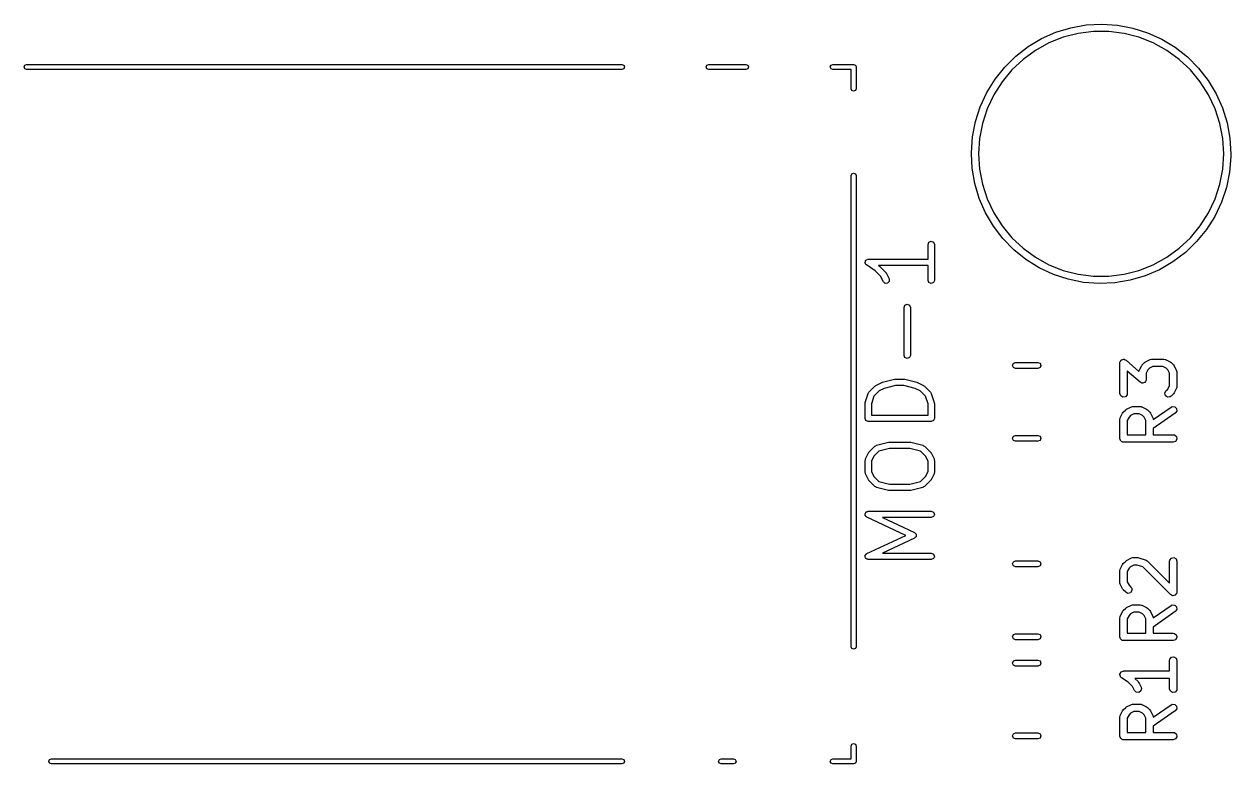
# Model space of a CAD drawing. Extents: x 79.4 to 120.6, y -134.6 to -65.4.
# Drawn here: x 96.29 to 120.61, y -80.3 to -65.39 of the extents above; entities that cross this region are included whole.
import ezdxf

# ---------------------------------------------------------------- set-up
doc = ezdxf.new("R2010")
doc.units = 0
doc.layers.add('BLACK', color=7, linetype='CONTINUOUS')

msp = doc.modelspace()

# ---------------------------------------------------------------- linework, layer by layer
at = {"layer": 'BLACK', "linetype": 'CONTINUOUS'}
for p, q in [((117.39, -65.4573), (117.699, -65.4023)), ((117.699, -65.4023), (118.014, -65.385)), ((118.014, -65.385), (118.328, -65.4056)), ((118.328, -65.4056), (118.637, -65.4638)), ((116.53, -65.8372), (116.801, -65.6763)), ((116.801, -65.6763), (117.088, -65.549)), ((117.237, -65.651), (116.948, -65.7652)), ((117.088, -65.549), (117.39, -65.4573)), ((117.537, -65.5739), (117.237, -65.651)), ((117.845, -65.535), (117.537, -65.5739)), ((118.155, -65.535), (117.845, -65.535)), ((118.463, -65.5739), (118.155, -65.535)), ((118.763, -65.651), (118.463, -65.5739)), ((118.637, -65.4638), (118.937, -65.5587)), ((119.052, -65.7652), (118.763, -65.651)), ((118.937, -65.5587), (119.224, -65.689)), ((116.281, -66.0294), (116.53, -65.8372)), ((116.677, -65.9146), (116.426, -66.0969)), ((116.948, -65.7652), (116.677, -65.9146)), ((119.323, -65.9146), (119.052, -65.7652)), ((119.224, -65.689), (119.492, -65.8527)), ((119.574, -66.0969), (119.323, -65.9146)), ((119.492, -65.8527), (119.74, -66.0475)), ((116.057, -66.2502), (116.281, -66.0294)), ((116.426, -66.0969), (116.2, -66.3093)), ((119.8, -66.3093), (119.574, -66.0969)), ((119.74, -66.0475), (119.962, -66.2707)), ((96.2904, -66.2475), (96.305, -66.2121)), ((96.305, -66.2828), (96.2904, -66.2475)), ((96.305, -66.2121), (96.3404, -66.1975)), ((96.3404, -66.2975), (96.305, -66.2828)), ((96.3404, -66.1975), (108.34, -66.1975)), ((108.34, -66.2975), (96.3404, -66.2975)), ((108.34, -66.1975), (108.376, -66.2121)), ((108.376, -66.2828), (108.34, -66.2975)), ((108.376, -66.2121), (108.39, -66.2475)), ((108.39, -66.2475), (108.376, -66.2828)), ((110.04, -66.2475), (110.055, -66.2121)), ((110.055, -66.2828), (110.04, -66.2475)), ((110.055, -66.2121), (110.09, -66.1975)), ((110.09, -66.2975), (110.055, -66.2828)), ((110.09, -66.1975), (110.84, -66.1975)), ((110.84, -66.2975), (110.09, -66.2975)), ((110.84, -66.1975), (110.876, -66.2121)), ((110.876, -66.2828), (110.84, -66.2975)), ((110.876, -66.2121), (110.89, -66.2475)), ((110.89, -66.2475), (110.876, -66.2828)), ((112.54, -66.2475), (112.555, -66.2121)), ((112.555, -66.2828), (112.54, -66.2475)), ((112.555, -66.2121), (112.59, -66.1975)), ((112.59, -66.2975), (112.555, -66.2828)), ((112.59, -66.1975), (113.01, -66.1975)), ((112.96, -66.2975), (112.59, -66.2975)), ((112.96, -66.6875), (112.96, -66.2975)), ((113.01, -66.1975), (113.046, -66.2121)), ((113.046, -66.2121), (113.06, -66.2475)), ((113.06, -66.2475), (113.06, -66.6875)), ((115.861, -66.4964), (116.057, -66.2502)), ((116.2, -66.3093), (116.002, -66.5482)), ((119.998, -66.5482), (119.8, -66.3093)), ((119.962, -66.2707), (120.155, -66.5188)), ((115.695, -66.7643), (115.861, -66.4964)), ((116.002, -66.5482), (115.836, -66.8101)), ((120.164, -66.8101), (119.998, -66.5482)), ((120.155, -66.5188), (120.317, -66.7885)), ((112.975, -66.7228), (112.96, -66.6875)), ((113.01, -66.7375), (112.975, -66.7228)), ((113.046, -66.7228), (113.01, -66.7375)), ((113.06, -66.6875), (113.046, -66.7228)), ((115.564, -67.0501), (115.695, -66.7643)), ((115.836, -66.8101), (115.704, -67.0908)), ((120.296, -67.0908), (120.164, -66.8101)), ((120.317, -66.7885), (120.446, -67.0757)), ((115.467, -67.3497), (115.564, -67.0501)), ((115.704, -67.0908), (115.608, -67.3858)), ((120.392, -67.3858), (120.296, -67.0908)), ((120.446, -67.0757), (120.54, -67.3762)), ((115.407, -67.6587), (115.467, -67.3497)), ((120.54, -67.3762), (120.596, -67.6858)), ((115.608, -67.3858), (115.55, -67.6904)), ((120.45, -67.6904), (120.392, -67.3858)), ((115.385, -67.9726), (115.407, -67.6587)), ((115.55, -67.6904), (115.53, -68)), ((120.47, -68), (120.45, -67.6904)), ((120.596, -67.6858), (120.615, -68)), ((115.387, -68), (115.385, -67.9726)), ((115.401, -68.287), (115.387, -68)), ((115.53, -68), (115.55, -68.3096)), ((120.45, -68.3096), (120.47, -68)), ((120.614, -68.0548), (120.589, -68.3685)), ((120.615, -68), (120.614, -68.0548)), ((115.454, -68.5971), (115.401, -68.287)), ((115.55, -68.3096), (115.608, -68.6142)), ((120.392, -68.6142), (120.45, -68.3096)), ((112.96, -68.4375), (112.975, -68.4021)), ((112.96, -77.9375), (112.96, -68.4375)), ((112.975, -68.4021), (113.01, -68.3875)), ((113.01, -68.3875), (113.046, -68.4021)), ((113.046, -68.4021), (113.06, -68.4375)), ((113.06, -68.4375), (113.06, -77.9375)), ((120.589, -68.3685), (120.526, -68.6768)), ((115.544, -68.8987), (115.454, -68.5971)), ((115.608, -68.6142), (115.704, -68.9092)), ((120.296, -68.9092), (120.392, -68.6142)), ((120.526, -68.6768), (120.426, -68.9754)), ((115.67, -69.1872), (115.544, -68.8987)), ((115.704, -68.9092), (115.836, -69.1899)), ((120.164, -69.1899), (120.296, -68.9092)), ((120.426, -68.9754), (120.292, -69.2598)), ((115.83, -69.4585), (115.67, -69.1872)), ((115.836, -69.1899), (116.002, -69.4518)), ((119.998, -69.4518), (120.164, -69.1899)), ((120.292, -69.2598), (120.124, -69.526)), ((116.02, -69.7087), (115.83, -69.4585)), ((116.002, -69.4518), (116.2, -69.6907)), ((119.8, -69.6907), (119.998, -69.4518)), ((120.124, -69.526), (119.925, -69.77)), ((114.511, -69.825), (114.53, -69.7801)), ((114.53, -69.7801), (114.575, -69.7615)), ((114.575, -69.7615), (114.619, -69.7801)), ((114.619, -69.7801), (114.638, -69.825)), ((116.24, -69.9341), (116.02, -69.7087)), ((116.2, -69.6907), (116.426, -69.9031)), ((119.574, -69.9031), (119.8, -69.6907)), ((119.925, -69.77), (119.698, -69.9885)), ((114.511, -70.1244), (114.511, -69.825)), ((114.638, -69.825), (114.638, -70.5507)), ((116.485, -70.1316), (116.24, -69.9341)), ((116.426, -69.9031), (116.677, -70.0854)), ((119.323, -70.0854), (119.574, -69.9031)), ((119.698, -69.9885), (119.447, -70.1781)), ((113.241, -70.1879), (113.248, -70.1708)), ((113.244, -70.1939), (113.241, -70.1879)), ((113.242, -70.2003), (113.244, -70.1939)), ((113.253, -70.2157), (113.242, -70.2003)), ((113.248, -70.1708), (113.252, -70.1526)), ((113.252, -70.1526), (113.257, -70.149)), ((113.26, -70.2328), (113.253, -70.2157)), ((113.257, -70.149), (113.26, -70.143)), ((113.26, -70.143), (113.277, -70.1359)), ((113.266, -70.2353), (113.26, -70.2328)), ((113.269, -70.2407), (113.266, -70.2353)), ((113.445, -70.3582), (113.269, -70.2407)), ((113.277, -70.1359), (113.292, -70.1256)), ((113.292, -70.1256), (113.298, -70.1269)), ((113.298, -70.1269), (113.305, -70.1244)), ((113.305, -70.1244), (114.511, -70.1244)), ((114.511, -70.2514), (113.514, -70.2514)), ((113.514, -70.2514), (113.521, -70.256)), ((113.521, -70.256), (113.525, -70.2614)), ((113.525, -70.2614), (113.531, -70.2639)), ((113.531, -70.2639), (113.652, -70.3849)), ((114.511, -70.5507), (114.511, -70.2514)), ((116.752, -70.2981), (116.485, -70.1316)), ((116.677, -70.0854), (116.948, -70.2348)), ((116.948, -70.2348), (117.237, -70.349)), ((118.763, -70.349), (119.052, -70.2348)), ((119.052, -70.2348), (119.323, -70.0854)), ((119.447, -70.1781), (119.175, -70.3362)), ((113.555, -70.4674), (113.445, -70.3582)), ((113.611, -70.5791), (113.555, -70.4674)), ((113.652, -70.3849), (113.656, -70.3945)), ((113.656, -70.3945), (113.664, -70.4014)), ((113.664, -70.4014), (113.724, -70.5223)), ((113.724, -70.5223), (113.728, -70.5708)), ((117.037, -70.4314), (116.752, -70.2981)), ((117.336, -70.5294), (117.037, -70.4314)), ((117.237, -70.349), (117.537, -70.4261)), ((117.645, -70.5908), (117.336, -70.5294)), ((117.537, -70.4261), (117.845, -70.465)), ((117.845, -70.465), (118.155, -70.465)), ((118.155, -70.465), (118.463, -70.4261)), ((118.463, -70.4261), (118.763, -70.349)), ((118.886, -70.4604), (118.584, -70.549)), ((119.175, -70.3362), (118.886, -70.4604)), ((113.647, -70.611), (113.611, -70.5791)), ((113.696, -70.6075), (113.647, -70.611)), ((113.728, -70.5708), (113.696, -70.6075)), ((114.53, -70.5956), (114.511, -70.5507)), ((114.575, -70.6142), (114.53, -70.5956)), ((114.619, -70.5956), (114.575, -70.6142)), ((114.638, -70.5507), (114.619, -70.5956)), ((117.959, -70.6147), (117.645, -70.5908)), ((118.273, -70.6007), (117.959, -70.6147)), ((118.584, -70.549), (118.273, -70.6007)), ((114.027, -71.095), (114.046, -71.0501)), ((114.027, -72.0626), (114.027, -71.095)), ((114.046, -71.0501), (114.091, -71.0315)), ((114.091, -71.0315), (114.136, -71.0501)), ((114.136, -71.0501), (114.154, -71.095)), ((114.154, -71.095), (114.154, -72.0626)), ((114.046, -72.1075), (114.027, -72.0626)), ((114.091, -72.1261), (114.046, -72.1075)), ((114.136, -72.1075), (114.091, -72.1261)), ((114.154, -72.0626), (114.136, -72.1075)), ((116.213, -72.265), (116.231, -72.2226)), ((116.231, -72.2226), (116.273, -72.205)), ((116.273, -72.205), (116.727, -72.205)), ((116.727, -72.205), (116.769, -72.2226)), ((116.769, -72.2226), (116.787, -72.265)), ((118.377, -72.2143), (118.379, -72.2032)), ((118.377, -72.8333), (118.377, -72.2143)), ((118.379, -72.1997), (118.38, -72.1971)), ((118.379, -72.2032), (118.379, -72.1997)), ((118.38, -72.1971), (118.382, -72.1886)), ((118.382, -72.1886), (118.395, -72.1731)), ((118.395, -72.1731), (118.405, -72.1558)), ((118.405, -72.1558), (118.411, -72.1539)), ((118.411, -72.1539), (118.415, -72.1493)), ((118.415, -72.1493), (118.435, -72.1458)), ((118.435, -72.1458), (118.454, -72.1393)), ((118.454, -72.1393), (118.46, -72.1415)), ((118.46, -72.1415), (118.465, -72.1404)), ((118.465, -72.1404), (118.483, -72.1505)), ((118.483, -72.1505), (118.502, -72.1578)), ((118.502, -72.1578), (118.762, -72.3853)), ((118.828, -72.2565), (118.876, -72.2089)), ((118.876, -72.2089), (118.894, -72.196)), ((118.894, -72.196), (118.895, -72.1948)), ((118.895, -72.1948), (118.99, -72.1472)), ((118.99, -72.1472), (119.015, -72.1398)), ((119.015, -72.1398), (119.02, -72.1408)), ((119.02, -72.1408), (119.024, -72.1393)), ((119.024, -72.1393), (119.262, -72.1393)), ((119.262, -72.1393), (119.288, -72.1438)), ((119.288, -72.1438), (119.291, -72.1467)), ((119.291, -72.1467), (119.295, -72.1472)), ((119.295, -72.1472), (119.391, -72.1948)), ((119.391, -72.1948), (119.409, -72.2082)), ((119.409, -72.2082), (119.41, -72.2089)), ((119.41, -72.2089), (119.458, -72.2565)), ((116.231, -72.3074), (116.213, -72.265)), ((116.273, -72.325), (116.231, -72.3074)), ((116.727, -72.325), (116.273, -72.325)), ((116.769, -72.3074), (116.727, -72.325)), ((116.787, -72.265), (116.769, -72.3074)), ((118.784, -72.6041), (118.527, -72.3796)), ((118.527, -72.3796), (118.527, -72.8333)), ((118.762, -72.3853), (118.763, -72.3791)), ((118.763, -72.3791), (118.766, -72.3757)), ((118.766, -72.3712), (118.814, -72.276)), ((118.766, -72.3757), (118.766, -72.3712)), ((118.814, -72.276), (118.827, -72.258)), ((118.827, -72.258), (118.828, -72.2565)), ((118.943, -72.3539), (118.908, -72.4225)), ((118.908, -72.4225), (118.908, -72.5476)), ((118.973, -72.3235), (118.943, -72.3539)), ((119.042, -72.2893), (118.973, -72.3235)), ((119.244, -72.2893), (119.042, -72.2893)), ((119.313, -72.3235), (119.244, -72.2893)), ((119.343, -72.3539), (119.313, -72.3235)), ((119.377, -72.4225), (119.343, -72.3539)), ((119.377, -72.6728), (119.377, -72.4225)), ((119.458, -72.2565), (119.471, -72.2749)), ((119.471, -72.2749), (119.472, -72.276)), ((119.472, -72.276), (119.519, -72.3712)), ((119.519, -72.3712), (119.527, -72.3962)), ((119.527, -72.3962), (119.526, -72.4005)), ((119.526, -72.4005), (119.527, -72.4048)), ((119.527, -72.4048), (119.527, -72.6905)), ((113.32, -72.8039), (113.441, -72.683)), ((113.441, -72.683), (113.451, -72.679)), ((113.451, -72.679), (113.458, -72.6711)), ((113.458, -72.6711), (113.579, -72.6106)), ((113.629, -72.7273), (113.524, -72.78)), ((113.579, -72.6106), (113.586, -72.6101)), ((113.586, -72.6101), (113.592, -72.6058)), ((113.592, -72.6058), (113.833, -72.5453)), ((113.857, -72.6704), (113.629, -72.7273)), ((113.833, -72.5453), (113.841, -72.5465)), ((113.841, -72.5465), (113.849, -72.5434)), ((113.849, -72.5434), (114.03, -72.5434)), ((114.022, -72.6704), (113.857, -72.6704)), ((114.25, -72.7273), (114.022, -72.6704)), ((114.03, -72.5434), (114.038, -72.5465)), ((114.038, -72.5465), (114.046, -72.5453)), ((114.046, -72.5453), (114.288, -72.6058)), ((114.355, -72.78), (114.25, -72.7273)), ((114.288, -72.6058), (114.293, -72.6101)), ((114.293, -72.6101), (114.301, -72.6106)), ((114.301, -72.6106), (114.421, -72.6711)), ((114.421, -72.6711), (114.428, -72.679)), ((114.428, -72.679), (114.438, -72.683)), ((114.438, -72.683), (114.559, -72.8039)), ((118.803, -72.6114), (118.784, -72.6041)), ((118.82, -72.6215), (118.803, -72.6114)), ((118.826, -72.6204), (118.82, -72.6215)), ((118.832, -72.6226), (118.826, -72.6204)), ((118.851, -72.6161), (118.832, -72.6226)), ((118.871, -72.6126), (118.851, -72.6161)), ((118.875, -72.608), (118.871, -72.6126)), ((118.88, -72.6061), (118.875, -72.608)), ((118.891, -72.5888), (118.88, -72.6061)), ((118.904, -72.5733), (118.891, -72.5888)), ((118.905, -72.5648), (118.904, -72.5733)), ((118.907, -72.5622), (118.905, -72.5648)), ((118.908, -72.5476), (118.906, -72.5587)), ((118.906, -72.5587), (118.907, -72.5622)), ((119.343, -72.7413), (119.377, -72.6728)), ((119.519, -72.724), (119.472, -72.8193)), ((119.52, -72.7196), (119.519, -72.724)), ((119.523, -72.7161), (119.52, -72.7196)), ((119.527, -72.6905), (119.523, -72.7161)), ((113.244, -73.0102), (113.305, -72.8287)), ((113.305, -72.8287), (113.314, -72.8176)), ((113.314, -72.8176), (113.32, -72.8039)), ((113.421, -72.8831), (113.368, -73.0405)), ((113.524, -72.78), (113.421, -72.8831)), ((114.459, -72.8831), (114.355, -72.78)), ((114.511, -73.0405), (114.459, -72.8831)), ((114.559, -72.8039), (114.565, -72.8176)), ((114.565, -72.8176), (114.574, -72.8287)), ((114.574, -72.8287), (114.635, -73.0102)), ((118.395, -72.8815), (118.377, -72.8333)), ((118.439, -72.9072), (118.395, -72.8815)), ((118.49, -72.8983), (118.439, -72.9072)), ((118.523, -72.859), (118.49, -72.8983)), ((118.527, -72.8333), (118.523, -72.859)), ((119.282, -72.8268), (119.304, -72.7803)), ((119.296, -72.8764), (119.282, -72.8268)), ((119.338, -72.9058), (119.296, -72.8764)), ((119.304, -72.7803), (119.343, -72.7413)), ((119.389, -72.9013), (119.338, -72.9058)), ((119.41, -72.8864), (119.389, -72.9013)), ((119.458, -72.8387), (119.41, -72.8864)), ((119.472, -72.8193), (119.458, -72.8373)), ((119.458, -72.8373), (119.458, -72.8387)), ((113.241, -73.0302), (113.245, -73.0206)), ((113.241, -73.3326), (113.241, -73.0302)), ((113.245, -73.0206), (113.244, -73.0102)), ((113.368, -73.0405), (113.368, -73.2691)), ((114.511, -73.2691), (114.511, -73.0405)), ((114.635, -73.0102), (114.634, -73.0206)), ((114.634, -73.0206), (114.638, -73.0302)), ((114.638, -73.0302), (114.638, -73.3326)), ((118.433, -73.2284), (118.446, -73.2104)), ((118.446, -73.2104), (118.447, -73.2089)), ((118.447, -73.2089), (118.495, -73.1613)), ((118.495, -73.1613), (118.513, -73.1484)), ((118.513, -73.1484), (118.514, -73.1472)), ((118.514, -73.1472), (118.609, -73.0996)), ((118.609, -73.0996), (118.634, -73.0922)), ((118.634, -73.0922), (118.639, -73.0932)), ((118.639, -73.0932), (118.643, -73.0917)), ((118.643, -73.0917), (118.786, -73.0917)), ((118.786, -73.0917), (118.811, -73.0962)), ((118.811, -73.0962), (118.815, -73.0991)), ((118.815, -73.0991), (118.819, -73.0996)), ((118.819, -73.0996), (118.914, -73.1472)), ((118.914, -73.1472), (118.933, -73.1606)), ((118.933, -73.1606), (118.934, -73.1613)), ((118.934, -73.1613), (118.982, -73.2089)), ((118.982, -73.2089), (118.994, -73.2272)), ((119.051, -73.3562), (119.409, -73.1052)), ((119.409, -73.1052), (119.433, -73.0942)), ((119.433, -73.0942), (119.484, -73.0987)), ((119.484, -73.0987), (119.52, -73.135)), ((119.525, -73.1861), (119.495, -73.2281)), ((119.52, -73.135), (119.525, -73.1861)), ((113.26, -73.3775), (113.241, -73.3326)), ((113.305, -73.3961), (113.26, -73.3775)), ((114.575, -73.3961), (113.305, -73.3961)), ((113.368, -73.2691), (114.511, -73.2691)), ((114.619, -73.3775), (114.575, -73.3961)), ((114.638, -73.3326), (114.619, -73.3775)), ((118.377, -73.3571), (118.382, -73.3315)), ((118.377, -73.7381), (118.377, -73.3571)), ((118.382, -73.3315), (118.385, -73.3281)), ((118.385, -73.3236), (118.433, -73.2284)), ((118.385, -73.3281), (118.385, -73.3236)), ((118.562, -73.3063), (118.527, -73.3748)), ((118.527, -73.3748), (118.527, -73.6631)), ((118.592, -73.2759), (118.562, -73.3063)), ((118.661, -73.2417), (118.592, -73.2759)), ((118.768, -73.2417), (118.661, -73.2417)), ((118.837, -73.2759), (118.768, -73.2417)), ((118.867, -73.3063), (118.837, -73.2759)), ((118.901, -73.3748), (118.867, -73.3063)), ((118.901, -73.6631), (118.901, -73.3748)), ((118.994, -73.2272), (118.996, -73.2284)), ((118.996, -73.2284), (119.043, -73.3236)), ((119.043, -73.3236), (119.051, -73.3486)), ((119.051, -73.3486), (119.05, -73.3529)), ((119.05, -73.3529), (119.051, -73.3562)), ((119.495, -73.2281), (119.051, -73.539)), ((116.213, -73.735), (116.231, -73.6926)), ((116.231, -73.6926), (116.273, -73.675)), ((116.273, -73.675), (116.727, -73.675)), ((116.727, -73.675), (116.769, -73.6926)), ((116.769, -73.6926), (116.787, -73.735)), ((118.527, -73.6631), (118.901, -73.6631)), ((119.051, -73.539), (119.051, -73.6631)), ((119.051, -73.6631), (119.452, -73.6631)), ((119.452, -73.6631), (119.478, -73.6676)), ((119.478, -73.6676), (119.517, -73.7006)), ((119.517, -73.7006), (119.526, -73.7511)), ((113.32, -74.0134), (113.441, -73.8925)), ((113.441, -73.8925), (113.457, -73.8859)), ((113.457, -73.8859), (113.471, -73.8758)), ((113.471, -73.8758), (113.712, -73.8153)), ((113.736, -73.9404), (113.518, -73.9947)), ((113.712, -73.8153), (113.72, -73.8165)), ((113.72, -73.8165), (113.728, -73.8134)), ((113.728, -73.8134), (114.151, -73.8134)), ((114.143, -73.9404), (113.736, -73.9404)), ((114.361, -73.9947), (114.143, -73.9404)), ((114.151, -73.8134), (114.159, -73.8165)), ((114.159, -73.8165), (114.167, -73.8153)), ((114.167, -73.8153), (114.408, -73.8758)), ((114.408, -73.8758), (114.422, -73.8859)), ((114.422, -73.8859), (114.438, -73.8925)), ((114.438, -73.8925), (114.559, -74.0134)), ((116.231, -73.7774), (116.213, -73.735)), ((116.273, -73.795), (116.231, -73.7774)), ((116.727, -73.795), (116.273, -73.795)), ((116.769, -73.7774), (116.727, -73.795)), ((116.787, -73.735), (116.769, -73.7774)), ((118.384, -73.7564), (118.377, -73.7381)), ((118.387, -73.7756), (118.384, -73.7564)), ((118.393, -73.7799), (118.387, -73.7756)), ((118.395, -73.7863), (118.393, -73.7799)), ((118.412, -73.796), (118.395, -73.7863)), ((118.427, -73.8086), (118.412, -73.796)), ((118.436, -73.8103), (118.427, -73.8086)), ((118.439, -73.812), (118.436, -73.8103)), ((118.443, -73.8114), (118.439, -73.812)), ((118.452, -73.8131), (118.443, -73.8114)), ((119.452, -73.8131), (118.452, -73.8131)), ((119.501, -73.7955), (119.452, -73.8131)), ((119.526, -73.7511), (119.501, -73.7955)), ((113.241, -74.1793), (113.247, -74.1656)), ((113.241, -74.4212), (113.241, -74.1793)), ((113.247, -74.1656), (113.248, -74.1509)), ((113.248, -74.1509), (113.308, -74.0299)), ((113.308, -74.0299), (113.316, -74.0231)), ((113.316, -74.0231), (113.32, -74.0134)), ((113.417, -74.0959), (113.368, -74.1943)), ((113.518, -73.9947), (113.417, -74.0959)), ((114.462, -74.0959), (114.361, -73.9947)), ((114.511, -74.1943), (114.462, -74.0959)), ((114.559, -74.0134), (114.563, -74.0231)), ((114.563, -74.0231), (114.571, -74.0299)), ((114.571, -74.0299), (114.631, -74.1509)), ((114.631, -74.1509), (114.632, -74.1656)), ((114.632, -74.1656), (114.638, -74.1793)), ((114.638, -74.1793), (114.638, -74.4212)), ((113.247, -74.4348), (113.241, -74.4212)), ((113.368, -74.1943), (113.368, -74.4062)), ((113.368, -74.4062), (113.417, -74.5045)), ((114.462, -74.5045), (114.511, -74.4062)), ((114.511, -74.4062), (114.511, -74.1943)), ((114.638, -74.4212), (114.632, -74.4348)), ((113.248, -74.4496), (113.247, -74.4348)), ((113.308, -74.5705), (113.248, -74.4496)), ((113.316, -74.5774), (113.308, -74.5705)), ((113.32, -74.587), (113.316, -74.5774)), ((113.441, -74.708), (113.32, -74.587)), ((113.417, -74.5045), (113.518, -74.6058)), ((113.518, -74.6058), (113.736, -74.6601)), ((113.736, -74.6601), (114.143, -74.6601)), ((114.143, -74.6601), (114.361, -74.6058)), ((114.361, -74.6058), (114.462, -74.5045)), ((114.559, -74.587), (114.438, -74.708)), ((114.563, -74.5774), (114.559, -74.587)), ((114.571, -74.5705), (114.563, -74.5774)), ((114.631, -74.4496), (114.571, -74.5705)), ((114.632, -74.4348), (114.631, -74.4496)), ((113.457, -74.7145), (113.441, -74.708)), ((113.471, -74.7247), (113.457, -74.7145)), ((113.712, -74.7852), (113.471, -74.7247)), ((113.72, -74.784), (113.712, -74.7852)), ((113.728, -74.7871), (113.72, -74.784)), ((114.151, -74.7871), (113.728, -74.7871)), ((114.159, -74.784), (114.151, -74.7871)), ((114.167, -74.7852), (114.159, -74.784)), ((114.408, -74.7247), (114.167, -74.7852)), ((114.422, -74.7145), (114.408, -74.7247)), ((114.438, -74.708), (114.422, -74.7145)), ((113.241, -75.2679), (113.246, -75.255)), ((113.245, -75.2783), (113.241, -75.2679)), ((113.245, -75.2896), (113.245, -75.2783)), ((113.254, -75.2999), (113.245, -75.2896)), ((113.246, -75.255), (113.247, -75.241)), ((113.247, -75.241), (113.255, -75.2334)), ((113.26, -75.3128), (113.254, -75.2999)), ((113.255, -75.2334), (113.26, -75.223)), ((113.26, -75.223), (113.273, -75.2176)), ((113.27, -75.3171), (113.26, -75.3128)), ((113.278, -75.3254), (113.27, -75.3171)), ((113.273, -75.2176), (113.283, -75.2082)), ((114.062, -75.6912), (113.278, -75.3254)), ((113.283, -75.2082), (113.294, -75.2087)), ((113.294, -75.2087), (113.305, -75.2044)), ((113.305, -75.2044), (114.575, -75.2044)), ((114.575, -75.3314), (113.591, -75.3314)), ((113.591, -75.3314), (114.239, -75.6336)), ((114.575, -75.2044), (114.619, -75.223)), ((114.619, -75.3128), (114.575, -75.3314)), ((114.619, -75.223), (114.638, -75.2679)), ((114.638, -75.2679), (114.619, -75.3128)), ((114.239, -75.6336), (114.253, -75.6497)), ((113.278, -76.057), (114.062, -75.6912)), ((114.239, -75.7487), (113.591, -76.051)), ((114.253, -75.7327), (114.239, -75.7487)), ((114.253, -75.6497), (114.269, -75.6643)), ((114.269, -75.718), (114.253, -75.7327)), ((114.269, -75.6643), (114.269, -75.6673)), ((114.269, -75.6673), (114.271, -75.6695)), ((114.271, -75.7129), (114.269, -75.7151)), ((114.269, -75.7151), (114.269, -75.718)), ((114.271, -75.6695), (114.27, -75.6912)), ((114.27, -75.6912), (114.271, -75.7129)), ((113.241, -76.1145), (113.245, -76.1041)), ((113.246, -76.1274), (113.241, -76.1145)), ((113.245, -76.0928), (113.254, -76.0825)), ((113.245, -76.1041), (113.245, -76.0928)), ((113.247, -76.1414), (113.246, -76.1274)), ((113.254, -76.0825), (113.26, -76.0696)), ((113.26, -76.0696), (113.27, -76.0653)), ((113.27, -76.0653), (113.278, -76.057)), ((113.591, -76.051), (114.575, -76.051)), ((114.575, -76.051), (114.619, -76.0696)), ((114.619, -76.0696), (114.638, -76.1145)), ((114.638, -76.1145), (114.619, -76.1594)), ((113.255, -76.149), (113.247, -76.1414)), ((113.26, -76.1594), (113.255, -76.149)), ((113.273, -76.1648), (113.26, -76.1594)), ((113.283, -76.1742), (113.273, -76.1648)), ((113.294, -76.1737), (113.283, -76.1742)), ((113.305, -76.178), (113.294, -76.1737)), ((114.575, -76.178), (113.305, -76.178)), ((114.619, -76.1594), (114.575, -76.178)), ((116.213, -76.265), (116.231, -76.2226)), ((116.231, -76.3074), (116.213, -76.265)), ((116.231, -76.2226), (116.273, -76.205)), ((116.273, -76.325), (116.231, -76.3074)), ((116.273, -76.205), (116.727, -76.205)), ((116.727, -76.325), (116.273, -76.325)), ((116.727, -76.205), (116.769, -76.2226)), ((116.769, -76.3074), (116.727, -76.325)), ((116.769, -76.2226), (116.787, -76.265)), ((116.787, -76.265), (116.769, -76.3074)), ((118.377, -76.4048), (118.382, -76.3791)), ((118.382, -76.3791), (118.385, -76.3757)), ((118.385, -76.3712), (118.433, -76.276)), ((118.385, -76.3757), (118.385, -76.3712)), ((118.433, -76.276), (118.446, -76.258)), ((118.446, -76.258), (118.447, -76.2565)), ((118.447, -76.2565), (118.495, -76.2089)), ((118.495, -76.2089), (118.513, -76.196)), ((118.513, -76.196), (118.514, -76.1948)), ((118.514, -76.1948), (118.609, -76.1472)), ((118.562, -76.3539), (118.527, -76.4225)), ((118.592, -76.3235), (118.562, -76.3539)), ((118.661, -76.2893), (118.592, -76.3235)), ((118.609, -76.1472), (118.634, -76.1398)), ((118.634, -76.1398), (118.639, -76.1408)), ((118.639, -76.1408), (118.643, -76.1393)), ((118.643, -76.1393), (118.738, -76.1393)), ((118.726, -76.2893), (118.661, -76.2893)), ((118.84, -76.3275), (118.726, -76.2893)), ((118.738, -76.1393), (118.76, -76.1432)), ((118.76, -76.1432), (118.762, -76.1431)), ((118.762, -76.1431), (118.905, -76.1908)), ((119.399, -76.8864), (118.84, -76.3275)), ((118.905, -76.1908), (118.928, -76.2032)), ((118.928, -76.2032), (118.93, -76.207)), ((118.93, -76.207), (118.934, -76.2089)), ((118.934, -76.2089), (119.377, -76.6523)), ((119.377, -76.2143), (119.382, -76.1886)), ((119.377, -76.6523), (119.377, -76.2143)), ((119.382, -76.1886), (119.415, -76.1493)), ((119.415, -76.1493), (119.465, -76.1404)), ((119.465, -76.1404), (119.51, -76.1661)), ((119.51, -76.1661), (119.527, -76.2143)), ((119.527, -76.2143), (119.527, -76.8333)), ((118.377, -76.6429), (118.377, -76.4048)), ((118.527, -76.4225), (118.527, -76.6252)), ((118.379, -76.6471), (118.377, -76.6429)), ((118.378, -76.6514), (118.379, -76.6471)), ((118.385, -76.6764), (118.378, -76.6514)), ((118.433, -76.7716), (118.385, -76.6764)), ((118.434, -76.7728), (118.433, -76.7716)), ((118.447, -76.7911), (118.434, -76.7728)), ((118.495, -76.8387), (118.447, -76.7911)), ((118.541, -76.8604), (118.495, -76.8387)), ((118.527, -76.6252), (118.562, -76.6937)), ((118.591, -76.8472), (118.541, -76.8604)), ((118.562, -76.6937), (118.601, -76.7327)), ((118.62, -76.8051), (118.591, -76.8472)), ((118.601, -76.7327), (118.616, -76.754)), ((118.616, -76.754), (118.62, -76.8051)), ((119.523, -76.859), (119.508, -76.8763)), ((119.524, -76.8544), (119.523, -76.859)), ((119.525, -76.8527), (119.524, -76.8544)), ((119.527, -76.8333), (119.525, -76.8495)), ((119.525, -76.8495), (119.525, -76.8527)), ((118.514, -77.1472), (118.609, -77.0996)), ((118.609, -77.0996), (118.634, -77.0922)), ((118.634, -77.0922), (118.639, -77.0932)), ((118.639, -77.0932), (118.643, -77.0917)), ((118.643, -77.0917), (118.786, -77.0917)), ((118.786, -77.0917), (118.811, -77.0962)), ((118.811, -77.0962), (118.815, -77.0991)), ((118.815, -77.0991), (118.819, -77.0996)), ((118.819, -77.0996), (118.914, -77.1472)), ((119.051, -77.3562), (119.409, -77.1052)), ((119.42, -76.8959), (119.399, -76.8864)), ((119.409, -77.1052), (119.433, -77.0942)), ((119.439, -76.9072), (119.42, -76.8959)), ((119.433, -77.0942), (119.484, -77.0987)), ((119.443, -76.9066), (119.439, -76.9072)), ((119.446, -76.908), (119.443, -76.9066)), ((119.468, -76.9022), (119.446, -76.908)), ((119.49, -76.8983), (119.468, -76.9022)), ((119.484, -77.0987), (119.52, -77.135)), ((119.492, -76.8957), (119.49, -76.8983)), ((119.495, -76.8948), (119.492, -76.8957)), ((119.508, -76.8763), (119.495, -76.8948)), ((118.377, -77.3571), (118.382, -77.3315)), ((118.382, -77.3315), (118.385, -77.3281)), ((118.385, -77.3236), (118.433, -77.2284)), ((118.385, -77.3281), (118.385, -77.3236)), ((118.433, -77.2284), (118.446, -77.2104)), ((118.446, -77.2104), (118.447, -77.2089)), ((118.447, -77.2089), (118.495, -77.1613)), ((118.495, -77.1613), (118.513, -77.1484)), ((118.513, -77.1484), (118.514, -77.1472)), ((118.562, -77.3063), (118.527, -77.3748)), ((118.592, -77.2759), (118.562, -77.3063)), ((118.661, -77.2417), (118.592, -77.2759)), ((118.768, -77.2417), (118.661, -77.2417)), ((118.837, -77.2759), (118.768, -77.2417)), ((118.867, -77.3063), (118.837, -77.2759)), ((118.901, -77.3748), (118.867, -77.3063)), ((118.914, -77.1472), (118.933, -77.1606)), ((118.933, -77.1606), (118.934, -77.1613)), ((118.934, -77.1613), (118.982, -77.2089)), ((118.982, -77.2089), (118.994, -77.2272)), ((118.994, -77.2272), (118.996, -77.2284)), ((118.996, -77.2284), (119.043, -77.3236)), ((119.043, -77.3236), (119.051, -77.3486)), ((119.051, -77.3486), (119.05, -77.3529)), ((119.495, -77.2281), (119.051, -77.539)), ((119.525, -77.1861), (119.495, -77.2281)), ((119.52, -77.135), (119.525, -77.1861)), ((118.377, -77.7381), (118.377, -77.3571)), ((118.527, -77.3748), (118.527, -77.6631)), ((118.901, -77.6631), (118.901, -77.3748)), ((119.05, -77.3529), (119.051, -77.3562)), ((119.051, -77.539), (119.051, -77.6631)), ((116.213, -77.735), (116.231, -77.6926)), ((116.231, -77.7774), (116.213, -77.735)), ((116.231, -77.6926), (116.273, -77.675)), ((116.273, -77.795), (116.231, -77.7774)), ((116.273, -77.675), (116.727, -77.675)), ((116.727, -77.795), (116.273, -77.795)), ((116.727, -77.675), (116.769, -77.6926)), ((116.769, -77.7774), (116.727, -77.795)), ((116.769, -77.6926), (116.787, -77.735)), ((116.787, -77.735), (116.769, -77.7774)), ((118.384, -77.7564), (118.377, -77.7381)), ((118.387, -77.7756), (118.384, -77.7564)), ((118.393, -77.7799), (118.387, -77.7756)), ((118.395, -77.7863), (118.393, -77.7799)), ((118.412, -77.796), (118.395, -77.7863)), ((118.427, -77.8086), (118.412, -77.796)), ((118.436, -77.8103), (118.427, -77.8086)), ((118.439, -77.812), (118.436, -77.8103)), ((118.443, -77.8114), (118.439, -77.812)), ((118.452, -77.8131), (118.443, -77.8114)), ((119.452, -77.8131), (118.452, -77.8131)), ((118.527, -77.6631), (118.901, -77.6631)), ((119.051, -77.6631), (119.452, -77.6631)), ((119.452, -77.6631), (119.478, -77.6676)), ((119.501, -77.7955), (119.452, -77.8131)), ((119.478, -77.6676), (119.517, -77.7006)), ((119.526, -77.7511), (119.501, -77.7955)), ((119.517, -77.7006), (119.526, -77.7511)), ((112.975, -77.9728), (112.96, -77.9375)), ((113.01, -77.9875), (112.975, -77.9728)), ((113.046, -77.9728), (113.01, -77.9875)), ((113.06, -77.9375), (113.046, -77.9728)), ((116.213, -78.265), (116.231, -78.2226)), ((116.231, -78.3074), (116.213, -78.265)), ((116.231, -78.2226), (116.273, -78.205)), ((116.273, -78.325), (116.231, -78.3074)), ((116.273, -78.205), (116.727, -78.205)), ((116.727, -78.325), (116.273, -78.325)), ((116.727, -78.205), (116.769, -78.2226)), ((116.769, -78.3074), (116.727, -78.325)), ((116.769, -78.2226), (116.787, -78.265)), ((116.787, -78.265), (116.769, -78.3074)), ((119.377, -78.2143), (119.382, -78.1886)), ((119.377, -78.425), (119.377, -78.2143)), ((119.382, -78.1886), (119.415, -78.1493)), ((119.415, -78.1493), (119.465, -78.1404)), ((119.465, -78.1404), (119.51, -78.1661)), ((119.51, -78.1661), (119.527, -78.2143)), ((119.527, -78.2143), (119.527, -78.7857)), ((118.378, -78.4952), (118.379, -78.4912)), ((118.384, -78.5161), (118.378, -78.4952)), ((118.379, -78.487), (118.389, -78.4681)), ((118.379, -78.4912), (118.379, -78.487)), ((118.387, -78.5375), (118.384, -78.5161)), ((118.391, -78.5403), (118.387, -78.5375)), ((118.389, -78.4681), (118.398, -78.4482)), ((118.392, -78.5444), (118.391, -78.5403)), ((118.411, -78.5624), (118.392, -78.5444)), ((118.398, -78.4482), (118.402, -78.4463)), ((118.402, -78.4463), (118.404, -78.4425)), ((118.404, -78.4425), (118.425, -78.4351)), ((118.547, -78.6535), (118.411, -78.5624)), ((118.425, -78.4351), (118.444, -78.4255)), ((118.444, -78.4255), (118.448, -78.4265)), ((118.448, -78.4265), (118.452, -78.425)), ((118.452, -78.425), (119.377, -78.425)), ((118.629, -78.7349), (118.547, -78.6535)), ((118.671, -78.8193), (118.629, -78.7349)), ((119.377, -78.575), (118.681, -78.575)), ((118.681, -78.575), (118.744, -78.6374)), ((118.744, -78.6374), (118.756, -78.6558)), ((118.756, -78.6558), (118.758, -78.6569)), ((118.758, -78.6569), (118.805, -78.7522)), ((118.813, -78.7771), (118.801, -78.827)), ((118.805, -78.7522), (118.813, -78.7771)), ((119.377, -78.7857), (119.377, -78.575)), ((119.395, -78.8339), (119.377, -78.7857)), ((119.523, -78.8114), (119.49, -78.8507)), ((119.527, -78.7857), (119.523, -78.8114)), ((118.708, -78.8545), (118.671, -78.8193)), ((118.759, -78.8576), (118.708, -78.8545)), ((118.801, -78.827), (118.759, -78.8576)), ((119.439, -78.8596), (119.395, -78.8339)), ((119.49, -78.8507), (119.439, -78.8596)), ((118.385, -79.3236), (118.433, -79.2284)), ((118.433, -79.2284), (118.446, -79.2104)), ((118.446, -79.2104), (118.447, -79.2089)), ((118.447, -79.2089), (118.495, -79.1613)), ((118.495, -79.1613), (118.513, -79.1484)), ((118.513, -79.1484), (118.514, -79.1472)), ((118.514, -79.1472), (118.609, -79.0996)), ((118.592, -79.2759), (118.562, -79.3063)), ((118.661, -79.2417), (118.592, -79.2759)), ((118.609, -79.0996), (118.634, -79.0922)), ((118.634, -79.0922), (118.639, -79.0932)), ((118.639, -79.0932), (118.643, -79.0917)), ((118.643, -79.0917), (118.786, -79.0917)), ((118.768, -79.2417), (118.661, -79.2417)), ((118.837, -79.2759), (118.768, -79.2417)), ((118.786, -79.0917), (118.811, -79.0962)), ((118.811, -79.0962), (118.815, -79.0991)), ((118.815, -79.0991), (118.819, -79.0996)), ((118.819, -79.0996), (118.914, -79.1472)), ((118.867, -79.3063), (118.837, -79.2759)), ((118.914, -79.1472), (118.933, -79.1606)), ((118.933, -79.1606), (118.934, -79.1613)), ((118.934, -79.1613), (118.982, -79.2089)), ((118.982, -79.2089), (118.994, -79.2272)), ((118.994, -79.2272), (118.996, -79.2284)), ((118.996, -79.2284), (119.043, -79.3236)), ((119.051, -79.3562), (119.409, -79.1052)), ((119.495, -79.2281), (119.051, -79.539)), ((119.409, -79.1052), (119.433, -79.0942)), ((119.433, -79.0942), (119.484, -79.0987)), ((119.484, -79.0987), (119.52, -79.135)), ((119.525, -79.1861), (119.495, -79.2281)), ((119.52, -79.135), (119.525, -79.1861)), ((118.377, -79.3571), (118.382, -79.3315)), ((118.377, -79.7381), (118.377, -79.3571)), ((118.382, -79.3315), (118.385, -79.3281)), ((118.385, -79.3281), (118.385, -79.3236)), ((118.562, -79.3063), (118.527, -79.3748)), ((118.527, -79.3748), (118.527, -79.6631)), ((118.901, -79.3748), (118.867, -79.3063)), ((118.901, -79.6631), (118.901, -79.3748)), ((119.043, -79.3236), (119.051, -79.3486)), ((119.051, -79.3486), (119.05, -79.3529)), ((119.05, -79.3529), (119.051, -79.3562)), ((119.051, -79.539), (119.051, -79.6631)), ((116.213, -79.735), (116.231, -79.6926)), ((116.231, -79.7774), (116.213, -79.735)), ((116.231, -79.6926), (116.273, -79.675)), ((116.273, -79.795), (116.231, -79.7774)), ((116.273, -79.675), (116.727, -79.675)), ((116.727, -79.675), (116.769, -79.6926)), ((116.769, -79.7774), (116.727, -79.795)), ((116.769, -79.6926), (116.787, -79.735)), ((116.787, -79.735), (116.769, -79.7774)), ((118.384, -79.7564), (118.377, -79.7381)), ((118.387, -79.7756), (118.384, -79.7564)), ((118.393, -79.7799), (118.387, -79.7756)), ((118.395, -79.7863), (118.393, -79.7799)), ((118.527, -79.6631), (118.901, -79.6631)), ((119.051, -79.6631), (119.452, -79.6631)), ((119.452, -79.6631), (119.478, -79.6676)), ((119.478, -79.6676), (119.517, -79.7006)), ((119.526, -79.7511), (119.501, -79.7955)), ((119.517, -79.7006), (119.526, -79.7511)), ((112.96, -79.9375), (112.975, -79.9021)), ((112.96, -80.1975), (112.96, -79.9375)), ((112.975, -79.9021), (113.01, -79.8875)), ((113.01, -79.8875), (113.046, -79.9021)), ((113.046, -79.9021), (113.06, -79.9375)), ((113.06, -79.9375), (113.06, -80.2475)), ((116.727, -79.795), (116.273, -79.795)), ((118.412, -79.796), (118.395, -79.7863)), ((118.427, -79.8086), (118.412, -79.796)), ((118.436, -79.8103), (118.427, -79.8086)), ((118.439, -79.812), (118.436, -79.8103)), ((118.443, -79.8114), (118.439, -79.812)), ((118.452, -79.8131), (118.443, -79.8114)), ((119.452, -79.8131), (118.452, -79.8131)), ((119.501, -79.7955), (119.452, -79.8131)), ((96.7904, -80.2475), (96.805, -80.2121)), ((96.805, -80.2828), (96.7904, -80.2475)), ((96.805, -80.2121), (96.8404, -80.1975)), ((96.8404, -80.1975), (108.34, -80.1975)), ((108.34, -80.1975), (108.376, -80.2121)), ((108.376, -80.2121), (108.39, -80.2475)), ((108.39, -80.2475), (108.376, -80.2828)), ((110.29, -80.2475), (110.305, -80.2121)), ((110.305, -80.2828), (110.29, -80.2475)), ((110.305, -80.2121), (110.34, -80.1975)), ((110.34, -80.1975), (110.59, -80.1975)), ((110.59, -80.1975), (110.626, -80.2121)), ((110.626, -80.2121), (110.64, -80.2475)), ((110.64, -80.2475), (110.626, -80.2828)), ((112.54, -80.2475), (112.555, -80.2121)), ((112.555, -80.2828), (112.54, -80.2475)), ((112.555, -80.2121), (112.59, -80.1975)), ((112.59, -80.1975), (112.96, -80.1975)), ((113.06, -80.2475), (113.046, -80.2828)), ((96.8404, -80.2975), (96.805, -80.2828)), ((108.34, -80.2975), (96.8404, -80.2975)), ((108.376, -80.2828), (108.34, -80.2975)), ((110.34, -80.2975), (110.305, -80.2828)), ((110.59, -80.2975), (110.34, -80.2975)), ((110.626, -80.2828), (110.59, -80.2975)), ((112.59, -80.2975), (112.555, -80.2828)), ((113.01, -80.2975), (112.59, -80.2975)), ((113.046, -80.2828), (113.01, -80.2975))]:
    msp.add_line(p, q, dxfattribs=at)

doc.saveas('drawing.dxf')
